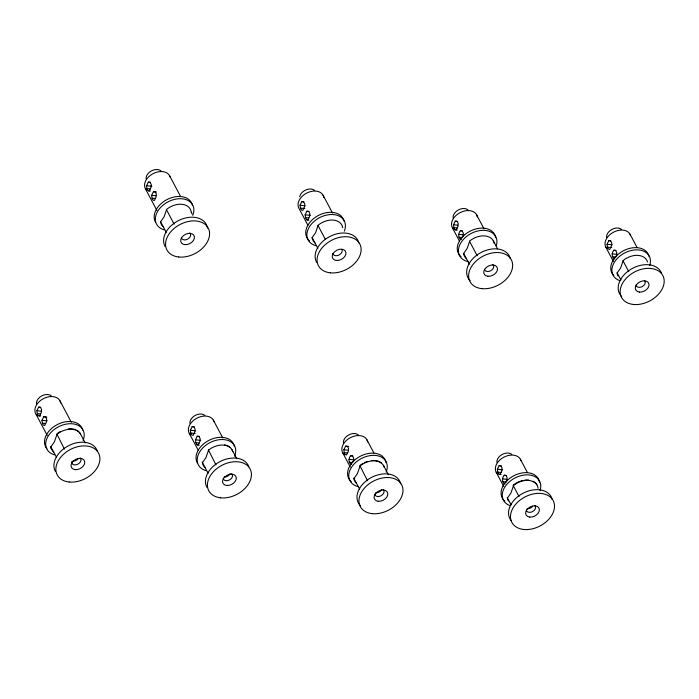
<?xml version="1.0" encoding="UTF-8"?>
<svg xmlns="http://www.w3.org/2000/svg" width="699" height="699" viewBox="0 0 699 699"><rect width="100%" height="100%" fill="white"/><g stroke="black" fill="none" stroke-linecap="round" stroke-linejoin="round"><path stroke-width="1.05" d="M50.651 446.521L56.593 457.434M191.177 211.876A16.357 11.446 -27.9 0 0 166.685 209.324L164.108 216.777L160.543 221.924A16.357 11.446 -27.9 0 0 163.47 227.07M342.711 227.699A16.357 11.446 -27.9 0 0 318.22 225.139L315.642 232.601L312.077 237.739A16.357 11.446 -27.9 0 0 315.004 242.894M353.72 478.16L359.662 489.073M494.245 243.514A16.357 11.446 -27.9 0 0 469.754 240.963L467.177 248.416L463.612 253.562A16.357 11.446 -27.9 0 0 466.539 258.709M507.212 497.671L511.187 504.879M538.055 488.313L538.064 488.033A16.357 11.446 -27.9 0 0 513.564 485.473L510.986 492.935L507.422 498.072A16.357 11.446 -27.9 0 0 508.4 500.921M647.527 262.029A16.357 11.446 -27.9 0 0 623.237 260.465L620.66 267.927L617.095 273.064A16.357 11.446 -27.9 0 0 618.073 275.913M36.89 410.732L38.646 407.133L40.411 407.29L41.582 409.509L41.381 412.296L39.625 415.896C37.222 416.08 37.152 412.419 36.89 410.732L41.11 411.169M41.966 420.326L43.722 416.726L45.496 416.884L46.667 419.094L46.457 421.89L44.701 425.49C42.298 425.674 42.228 422.013 41.966 420.326L47.244 420.877M146.563 185.724L148.319 182.124L150.084 182.282L151.255 184.501L151.054 187.288L149.298 190.888C146.895 191.08 146.825 187.419 146.563 185.724L151.832 186.275M151.639 195.318L153.396 191.718L155.161 191.875L156.34 194.095L156.13 196.882L154.374 200.482C151.971 200.665 151.901 197.013 151.639 195.318L155.86 195.755M190.373 430.243L192.129 426.643L193.903 426.801L195.073 429.011L194.864 431.807L193.107 435.407C190.705 435.591 190.644 431.93 190.373 430.243L195.65 430.794M195.458 439.837L197.214 436.237L198.979 436.394L200.15 438.605L199.949 441.401L198.193 445.001C195.79 445.184 195.72 441.523 195.458 439.837L200.727 440.387M300.046 205.235L301.802 201.635L303.576 201.793L304.747 204.012L304.537 206.799L302.781 210.399C300.378 210.582 300.308 206.921 300.046 205.235L305.323 205.786M305.131 214.829L306.878 211.229L308.652 211.386L309.823 213.597L309.613 216.393L307.866 219.993C305.454 220.176 305.393 216.515 305.131 214.829L310.4 215.379M343.864 449.745L345.621 446.145L347.386 446.312L348.556 448.522L348.355 451.318L346.599 454.918C344.196 455.101 344.126 451.44 343.864 449.745L348.085 450.191M351.676 464.503C348.242 463.848 348.382 457.845 350.697 455.739L352.471 455.905L353.642 458.116L353.432 460.903L352.287 462.677M453.537 224.746L455.294 221.146L457.059 221.303L458.229 223.514L458.028 226.31L456.272 229.91C453.869 230.093 453.8 226.432 453.537 224.746L457.758 225.183M461.349 239.504C457.906 238.84 458.055 232.846 460.37 230.74L462.144 230.897L463.315 233.108L463.105 235.904L461.96 237.677M497.356 469.256L499.103 465.656L500.877 465.822L502.048 468.033L501.838 470.82L500.091 474.42C497.679 474.612 497.618 470.951 497.356 469.256L502.625 469.807M505.167 484.014C501.725 483.35 501.873 477.356 504.189 475.25L505.954 475.407L507.125 477.627L506.924 480.414L505.779 482.188M607.02 244.248L608.777 240.648L610.55 240.814L611.721 243.025L611.511 245.821L609.755 249.421C607.352 249.604 607.291 245.943 607.02 244.248L612.298 244.799M614.84 259.006C611.398 258.35 611.546 252.348 613.853 250.242L615.627 250.408L616.798 252.619L616.597 255.406L615.452 257.18M56.794 433.922L64.439 449.116M208.328 449.745L215.974 464.931M148.319 182.124L150.425 182.343M301.802 201.635L303.916 201.854M147.017 188.59L150.233 188.922M455.294 221.146L457.399 221.365M148.188 190.801L150.337 191.028M153.396 191.718L156.559 192.05M300.5 208.092L304.799 208.547M608.777 240.648L610.891 240.875M306.878 211.229L308.993 211.448M453.992 227.603L457.207 227.944M152.094 198.175L155.318 198.516M455.163 229.814L457.312 230.041M460.37 230.74L462.476 230.958M607.475 247.114L611.774 247.56M305.585 217.686L308.801 218.027M613.853 250.242L615.968 250.46M458.614 234.34L463.891 234.89M306.756 219.905L308.897 220.124M459.068 237.197L462.292 237.529M612.106 253.842L617.374 254.392M612.56 256.708L615.775 257.04M38.646 407.133L40.752 407.351M192.129 426.643L194.243 426.862M37.344 413.59L40.559 413.93M345.621 446.145L348.784 446.478M38.515 415.809L40.664 416.027M43.722 416.726L46.885 417.058M190.827 433.1L195.126 433.546M499.103 465.656L501.218 465.875M197.214 436.237L199.32 436.456M344.319 452.611L347.543 452.943M42.421 423.183L45.645 423.524M350.697 455.739L352.812 455.966M497.802 472.122L501.026 472.454M195.912 442.694L199.128 443.026M498.981 474.333L501.122 474.56M504.189 475.25L506.294 475.469M348.941 459.339L354.218 459.89M197.083 444.905L199.232 445.132M349.395 462.205L352.619 462.537M502.432 478.85L506.653 479.296M502.887 481.707L506.102 482.048M629.982 234.113L637.016 247.394M622.975 260.727L628.733 271.596M605.902 247.315L613.442 261.548M617.103 272.785L620.939 280.028M493.267 240.674L497.609 248.861M476.491 214.602L484.031 228.835M469.492 241.216L477.199 255.773M452.419 227.804L459.453 241.085M463.612 253.274L469.396 264.187M520.309 459.121L527.343 472.402M513.092 485.333L519.042 496.57M496.229 472.323L503.769 486.556M323.008 195.091L332.514 213.046M317.958 225.401L325.184 239.041M307.936 225.305L298.927 208.293A13.735 9.611 -27.9 0 1 307.831 192.548A13.735 9.611 -27.9 0 1 323.82 197.476M312.077 237.45L317.862 248.372M383.384 465.281L388.329 474.612M366.818 439.61L373.851 452.891M367.508 480.755L359.863 465.56A16.357 11.446 -27.9 0 1 362.466 463.725M342.746 452.812L350.278 467.046M191.168 212.164L192.138 213.981M169.516 175.58L180.491 196.314M166.423 209.578L174.13 224.134M145.444 188.791L156.917 210.46M160.543 221.635L166.327 232.549M231.85 449.457L236.795 458.789M213.335 420.099L222.841 438.055M189.254 433.301L198.263 450.313M202.194 462.056L208.127 473.258M85.261 442.974L80.315 433.642A16.357 11.446 -27.9 0 0 79.118 432.026M59.843 400.588L71.324 422.266M47.244 435.468L35.771 413.791A13.735 9.611 -27.9 0 1 44.675 398.046A13.735 9.611 -27.9 0 1 60.664 402.974M621.699 296.568A23.373 16.357 -27.9 0 1 631.459 268.932A23.373 16.357 -27.9 0 1 661.586 273.484M644.364 280.421A4.963 3.478 -27.9 0 1 642.32 286.529A4.963 3.478 -27.9 0 1 635.95 285.035M613.801 275.555A20.454 14.312 -27.9 0 1 622.931 251.046A20.454 14.312 -27.9 0 1 648.969 256.271M619.183 280.43A20.454 14.312 -27.9 0 1 614.648 261.81A20.454 14.312 -27.9 0 1 638.851 249.945A20.454 14.312 -27.9 0 1 649.703 265.471M606.61 237.503A8.764 6.134 -27.9 0 1 611.782 229.473A8.764 6.134 -27.9 0 1 621.455 229.359M606.915 248.669A13.735 9.611 -27.9 0 1 613.198 232.356A13.735 9.611 -27.9 0 1 630.62 235.659M360.492 505.753A23.373 16.357 -27.9 0 1 370.924 477.74A23.373 16.357 -27.9 0 1 400.684 483.717M383.157 489.606A4.963 3.478 -27.9 0 1 381.112 495.722A4.963 3.478 -27.9 0 1 374.743 494.219M381.733 489.457A4.963 3.478 -27.9 0 1 375.581 492.83M364.328 462.694A16.357 11.446 -27.9 0 1 367.29 461.489M371.318 460.589A16.357 11.446 -27.9 0 1 378.64 461.357M379.653 461.803A16.357 11.446 -27.9 0 1 381.436 462.965M351.352 481.698A20.454 14.312 -27.9 0 1 359.767 456.543A20.454 14.312 -27.9 0 1 385.988 462.703M358.535 486.67A20.454 14.312 -27.9 0 1 350.723 468.601A20.454 14.312 -27.9 0 1 375.538 455.433A20.454 14.312 -27.9 0 1 386.154 472.008M356.114 483.018A16.357 11.446 -27.9 0 1 353.939 478.562L357.504 473.424L360.081 465.962A16.357 11.446 -27.9 0 1 384.363 467.526M343.454 443A8.764 6.134 -27.9 0 1 348.626 434.97A8.764 6.134 -27.9 0 1 358.299 434.857M344.38 454.752A13.735 9.611 -27.9 0 1 350.033 437.854A13.735 9.611 -27.9 0 1 367.639 441.995M316.656 262.37A23.373 16.357 -27.9 0 1 331.108 235.878A23.373 16.357 -27.9 0 1 358.814 242.894M341.89 249.482A4.963 3.478 -27.9 0 1 338.666 255.179A4.963 3.478 -27.9 0 1 332.881 253.396M309.491 240.875A20.454 14.312 -27.9 0 1 317.329 216.043A20.454 14.312 -27.9 0 1 343.943 220.945M315.799 245.637A20.454 14.312 -27.9 0 1 309.168 227.227A20.454 14.312 -27.9 0 1 333.982 214.637A20.454 14.312 -27.9 0 1 344.292 231.186M299.67 196.777A8.764 6.134 -27.9 0 1 305.839 189.953A8.764 6.134 -27.9 0 1 314.48 190.338M189.962 423.489A8.764 6.134 -27.9 0 1 195.135 415.468A8.764 6.134 -27.9 0 1 204.807 415.346M190.268 434.656A13.735 9.611 -27.9 0 1 196.55 418.343A13.735 9.611 -27.9 0 1 213.973 421.654M46.92 448.714A20.454 14.312 -27.9 0 1 57.292 424.581A20.454 14.312 -27.9 0 1 82.735 430.13M54.592 454.822A20.454 14.312 -27.9 0 1 47.96 436.412A20.454 14.312 -27.9 0 1 72.775 423.821A20.454 14.312 -27.9 0 1 83.085 440.37M53.797 452.078A16.357 11.446 -27.9 0 1 50.87 446.923L54.435 441.785L57.012 434.324A16.357 11.446 -27.9 0 1 80.534 434.035M51.63 449.37A16.357 11.446 -27.9 0 1 50.87 447.517M57.624 433.275A16.357 11.446 -27.9 0 1 60.315 431.554M68.249 428.95A16.357 11.446 -27.9 0 1 75.571 429.719M76.584 430.165A16.357 11.446 -27.9 0 1 78.367 431.327M55.448 471.554A23.373 16.357 -27.9 0 1 69.21 445.394A23.373 16.357 -27.9 0 1 97.31 451.038M80.088 457.967A4.963 3.478 -27.9 0 1 77.467 464.363A4.963 3.478 -27.9 0 1 71.7 461.611M78.035 458.789A4.963 3.478 -27.9 0 1 72.513 461.191M36.479 403.978A8.764 6.134 -27.9 0 1 41.652 395.957A8.764 6.134 -27.9 0 1 51.315 395.835M37.405 415.73A13.735 9.611 -27.9 0 1 36.226 414.498M230.198 473.634A4.963 3.478 -27.9 0 1 224.047 477.015M224.562 444.844A16.357 11.446 -27.9 0 1 226.293 445.254M227.105 445.534A16.357 11.446 -27.9 0 1 229.901 447.15M206.983 487.378A23.373 16.357 -27.9 0 1 220.744 461.218A23.373 16.357 -27.9 0 1 248.844 466.853M231.622 473.791A4.963 3.478 -27.9 0 1 229.578 479.898A4.963 3.478 -27.9 0 1 223.208 478.404M470.165 280.753A23.373 16.357 -27.9 0 1 480.597 252.732A23.373 16.357 -27.9 0 1 510.349 258.709M492.83 264.598A4.963 3.478 -27.9 0 1 490.785 270.714A4.963 3.478 -27.9 0 1 484.416 269.211M461.025 256.69A20.454 14.312 -27.9 0 1 469.44 231.535A20.454 14.312 -27.9 0 1 495.661 237.695M468.208 261.662A20.454 14.312 -27.9 0 1 460.213 243.934A20.454 14.312 -27.9 0 1 484.424 230.364A20.454 14.312 -27.9 0 1 496.211 245.961M453.127 217.992A8.764 6.134 -27.9 0 1 458.299 209.971A8.764 6.134 -27.9 0 1 467.963 209.849M454.053 229.744A13.735 9.611 -27.9 0 1 459.706 212.846A13.735 9.611 -27.9 0 1 477.312 216.987M197.38 462.991A20.454 14.312 -27.9 0 1 210.023 439.82A20.454 14.312 -27.9 0 1 234.27 445.953M206.126 470.645A20.454 14.312 -27.9 0 1 199.495 452.227A20.454 14.312 -27.9 0 1 224.309 439.645A20.454 14.312 -27.9 0 1 234.619 456.194M205.331 467.902A16.357 11.446 -27.9 0 1 202.404 462.747L205.969 457.609L208.547 450.147A16.357 11.446 -27.9 0 1 232.828 451.711M165.121 246.555A23.373 16.357 -27.9 0 1 180.272 219.748A23.373 16.357 -27.9 0 1 207.489 228.136M189.761 232.959A4.963 3.478 -27.9 0 1 187.716 239.075A4.963 3.478 -27.9 0 1 181.347 237.573M155.51 222.168A20.454 14.312 -27.9 0 1 168.162 198.988A20.454 14.312 -27.9 0 1 192.408 205.122M164.265 229.822A20.454 14.312 -27.9 0 1 157.633 211.404A20.454 14.312 -27.9 0 1 182.448 198.822A20.454 14.312 -27.9 0 1 192.758 215.371M146.143 178.97A8.764 6.134 -27.9 0 1 151.325 170.949A8.764 6.134 -27.9 0 1 160.988 170.836M146.449 190.137A13.735 9.611 -27.9 0 1 152.732 173.833A13.735 9.611 -27.9 0 1 170.163 177.135M511.284 520.772A23.373 16.357 -27.9 0 1 523.132 493.197A23.373 16.357 -27.9 0 1 552.219 499.532M534.691 505.429A4.963 3.478 -27.9 0 1 532.647 511.537A4.963 3.478 -27.9 0 1 526.277 510.043M532.638 506.251A4.963 3.478 -27.9 0 1 527.116 508.654M513.354 485.071A16.357 11.446 -27.9 0 1 516.876 482.694M517.819 482.205A16.357 11.446 -27.9 0 1 519.785 481.349M520.781 480.999A16.357 11.446 -27.9 0 1 522.791 480.449M524.8 480.099A16.357 11.446 -27.9 0 1 528.671 480.047M533.136 481.314A16.357 11.446 -27.9 0 1 534.918 482.476M535.67 483.175A16.357 11.446 -27.9 0 1 536.876 484.783M496.937 462.502A8.764 6.134 -27.9 0 1 502.118 454.481A8.764 6.134 -27.9 0 1 511.782 454.367M497.242 473.669A13.735 9.611 -27.9 0 1 503.525 457.364A13.735 9.611 -27.9 0 1 520.947 460.667M504.844 501.209A20.454 14.312 -27.9 0 1 513.258 476.045A20.454 14.312 -27.9 0 1 539.479 482.214M509.51 505.438A20.454 14.312 -27.9 0 1 504.975 486.819A20.454 14.312 -27.9 0 1 529.178 474.953A20.454 14.312 -27.9 0 1 540.03 490.48M633.39 304.458A23.373 16.357 -27.9 0 0 664.05 279.285A23.373 16.357 -27.9 0 0 629.056 275.633A23.373 16.357 -27.9 0 0 633.39 304.458M639.428 292.086A7.305 5.111 -27.9 0 0 649.004 284.222A7.305 5.111 -27.9 0 0 638.065 283.078A7.305 5.111 -27.9 0 0 639.428 292.086M372.183 513.651A23.373 16.357 -27.9 0 0 402.842 488.479A23.373 16.357 -27.9 0 0 367.849 484.818A23.373 16.357 -27.9 0 0 372.183 513.651M378.22 501.27A7.305 5.111 -27.9 0 0 387.796 493.407A7.305 5.111 -27.9 0 0 376.866 492.262A7.305 5.111 -27.9 0 0 378.22 501.27M330.321 272.82A23.373 16.357 -27.9 0 0 360.981 247.647A23.373 16.357 -27.9 0 0 325.987 243.995A23.373 16.357 -27.9 0 0 330.321 272.82M336.359 260.447A7.305 5.111 -27.9 0 0 345.935 252.584A7.305 5.111 -27.9 0 0 334.996 251.439A7.305 5.111 -27.9 0 0 336.359 260.447M69.114 482.013A23.373 16.357 -27.9 0 0 99.774 456.831A23.373 16.357 -27.9 0 0 64.78 453.179A23.373 16.357 -27.9 0 0 69.114 482.013M75.151 469.632A7.305 5.111 -27.9 0 0 84.728 461.768A7.305 5.111 -27.9 0 0 73.797 460.624A7.305 5.111 -27.9 0 0 75.151 469.632M220.648 497.828A23.373 16.357 -27.9 0 0 251.308 472.655A23.373 16.357 -27.9 0 0 216.314 469.003A23.373 16.357 -27.9 0 0 220.648 497.828M226.686 485.456A7.305 5.111 -27.9 0 0 236.262 477.583A7.305 5.111 -27.9 0 0 225.331 476.447A7.305 5.111 -27.9 0 0 226.686 485.456M481.856 288.643A23.373 16.357 -27.9 0 0 512.516 263.471A23.373 16.357 -27.9 0 0 477.522 259.818A23.373 16.357 -27.9 0 0 481.856 288.643M487.893 276.271A7.305 5.111 -27.9 0 0 497.47 268.399A7.305 5.111 -27.9 0 0 486.53 267.263A7.305 5.111 -27.9 0 0 487.893 276.271M178.787 257.005A23.373 16.357 -27.9 0 0 209.447 231.832A23.373 16.357 -27.9 0 0 174.453 228.18A23.373 16.357 -27.9 0 0 178.787 257.005M184.824 244.633A7.305 5.111 -27.9 0 0 194.401 236.76A7.305 5.111 -27.9 0 0 183.461 235.624A7.305 5.111 -27.9 0 0 184.824 244.633M523.717 529.466A23.373 16.357 -27.9 0 0 554.377 504.294A23.373 16.357 -27.9 0 0 519.383 500.641A23.373 16.357 -27.9 0 0 523.717 529.466M529.755 517.094A7.305 5.111 -27.9 0 0 539.331 509.221A7.305 5.111 -27.9 0 0 528.4 508.086A7.305 5.111 -27.9 0 0 529.755 517.094"/></g></svg>
